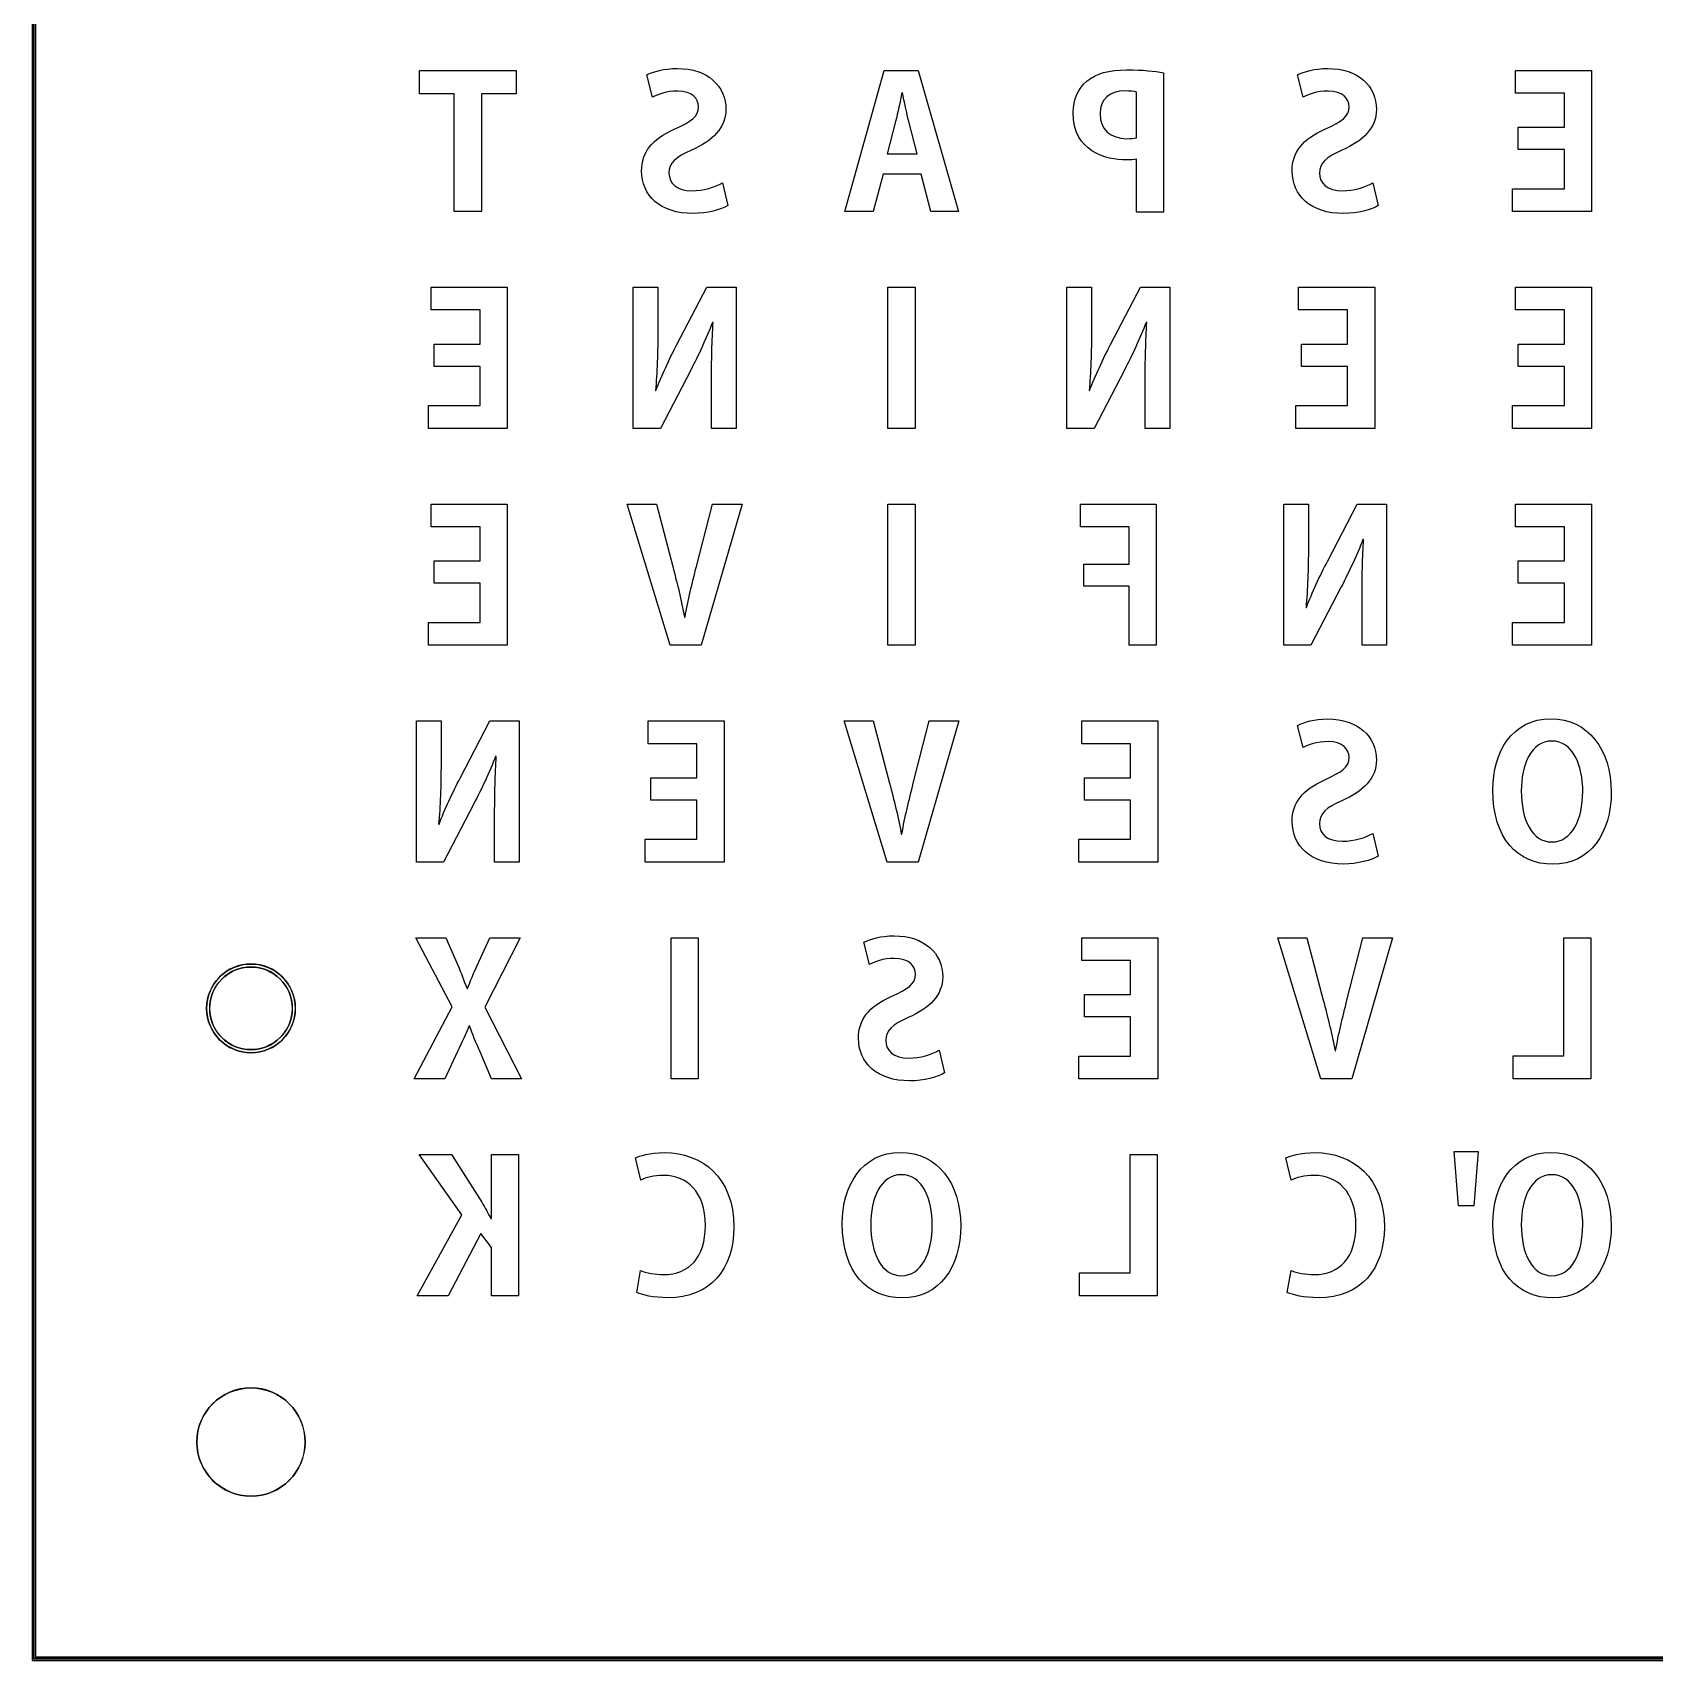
# Model space of a CAD drawing. Extents: x 0 to 300, y 0 to 300.
# Drawn here: x -0.1 to 149.4, y -0.1 to 150 of the extents above; entities that cross this region are included whole.
import ezdxf

# ---------------------------------------------------------------- set-up
doc = ezdxf.new("R2010")
doc.units = 0
doc.layers.add('Background', color=7, linetype='CONTINUOUS')
doc.layers.add('Layer_1', color=7, linetype='CONTINUOUS')

msp = doc.modelspace()

# ---------------------------------------------------------------- linework, layer by layer
at = {"layer": 'Background', "color": 5}
for p, q in [((0.000008, 0.000036), (0.000008, 300.000008)), ((299.999993, 0.000036), (0.000008, 0.000036))]:
    msp.add_line(p, q, dxfattribs=at)
at = {"layer": 'Layer_1', "color": 7}
for p, q in [((-0.146072, 300.146337), (-0.146072, -0.145823)), ((-0.13615, -0.135918), (-0.13615, 300.136414)), ((0.13615, 299.864114), (0.13615, 0.136399)), ((0.146072, 0.146304), (0.146072, 299.854191)), ((35.538043, 144.343404), (35.538043, 146.51087)), ((35.538043, 146.51087), (44.46191, 146.51087)), ((44.46191, 146.51087), (44.46191, 144.343404)), ((44.46191, 146.51087), (44.46191, 146.51087)), ((57.045115, 144.047062), (56.520182, 146.095995)), ((74.759114, 133.489137), (78.399781, 146.51087)), ((78.399781, 146.51087), (81.549381, 146.51087)), ((81.549381, 146.51087), (85.240848, 133.489137)), ((81.549381, 146.51087), (81.549381, 146.51087)), ((104.165581, 146.29074), (104.165581, 133.43834)), ((117.045122, 144.047062), (116.520189, 146.095995)), ((136.630255, 144.411137), (136.630255, 146.51087)), ((136.630255, 146.51087), (143.640655, 146.51087)), ((143.640655, 146.51087), (143.640655, 133.489137)), ((38.755376, 144.343404), (35.538043, 144.343404)), ((38.755376, 133.489137), (38.755376, 144.343404)), ((44.46191, 144.343404), (41.26151, 144.343404)), ((41.26151, 144.343404), (41.26151, 133.489137)), ((80.093114, 144.445004), (80.042314, 144.445004)), ((101.676381, 140.279406), (101.676381, 144.51274)), ((101.676381, 144.51274), (101.676381, 144.51274)), ((141.134521, 144.411137), (136.630255, 144.411137)), ((141.134521, 141.261537), (141.134521, 144.411137)), ((79.449648, 141.78647), (78.670714, 138.823137)), ((81.447781, 138.823137), (80.668848, 141.803404)), ((80.668848, 141.803404), (80.668848, 141.803404)), ((136.884255, 139.212604), (136.884255, 141.261537)), ((136.884255, 141.261537), (141.134521, 141.261537)), ((78.670714, 138.823137), (81.447781, 138.823137)), ((101.676381, 133.43834), (101.676381, 138.31514)), ((141.134521, 139.212604), (136.884255, 139.212604)), ((141.134521, 135.58887), (141.134521, 139.212604)), ((78.315114, 136.926604), (77.383781, 133.489137)), ((81.803381, 136.926604), (78.315114, 136.926604)), ((82.700848, 133.489137), (81.803381, 136.926604)), ((63.479782, 136.139195), (63.970848, 134.039462)), ((123.479789, 136.139195), (123.970855, 134.039462)), ((136.359321, 133.489137), (136.359321, 135.58887)), ((136.359321, 135.58887), (141.134521, 135.58887)), ((141.134521, 135.58887), (141.134521, 135.58887)), ((63.970848, 134.039462), (63.970848, 134.039462)), ((123.970855, 134.039462), (123.970855, 134.039462)), ((41.26151, 133.489137), (38.755376, 133.489137)), ((77.383781, 133.489137), (74.759114, 133.489137)), ((85.240848, 133.489137), (82.700848, 133.489137)), ((104.165581, 133.43834), (101.676381, 133.43834)), ((101.676381, 133.43834), (101.676381, 133.43834)), ((143.640655, 133.489137), (136.359321, 133.489137)), ((36.630243, 124.411135), (36.630243, 126.510868)), ((36.630243, 126.510868), (43.640643, 126.510868)), ((43.640643, 126.510868), (43.640643, 113.489135)), ((55.258654, 113.489135), (55.258654, 126.510868)), ((55.258654, 126.510868), (57.527721, 126.510868)), ((57.527721, 126.510868), (57.527721, 122.599268)), ((57.527721, 126.510868), (57.527721, 126.510868)), ((59.288787, 121.227668), (62.031987, 126.510868)), ((62.031987, 126.510868), (64.741321, 126.510868)), ((64.741321, 126.510868), (64.741321, 113.489135)), ((78.746909, 113.489135), (78.746909, 126.510868)), ((78.746909, 126.510868), (81.253042, 126.510868)), ((81.253042, 126.510868), (81.253042, 113.489135)), ((95.258659, 113.489135), (95.258659, 126.510868)), ((95.258659, 126.510868), (97.527725, 126.510868)), ((97.527725, 126.510868), (97.527725, 122.599268)), ((97.527725, 126.510868), (97.527725, 126.510868)), ((99.288792, 121.227668), (102.031992, 126.510868)), ((102.031992, 126.510868), (104.741325, 126.510868)), ((104.741325, 126.510868), (104.741325, 113.489135)), ((116.630252, 124.411135), (116.630252, 126.510868)), ((116.630252, 126.510868), (123.640652, 126.510868)), ((123.640652, 126.510868), (123.640652, 113.489135)), ((136.630255, 124.411135), (136.630255, 126.510868)), ((136.630255, 126.510868), (143.640655, 126.510868)), ((143.640655, 126.510868), (143.640655, 113.489135)), ((41.13451, 124.411135), (36.630243, 124.411135)), ((41.13451, 121.261535), (41.13451, 124.411135)), ((62.624654, 123.242735), (62.556921, 123.242735)), ((102.624659, 123.242735), (102.556925, 123.242735)), ((121.134519, 124.411135), (116.630252, 124.411135)), ((121.134519, 121.261535), (121.134519, 124.411135)), ((141.134521, 124.411135), (136.630255, 124.411135)), ((141.134521, 121.261535), (141.134521, 124.411135)), ((36.884243, 119.212601), (36.884243, 121.261535)), ((36.884243, 121.261535), (41.13451, 121.261535)), ((116.884252, 119.212601), (116.884252, 121.261535)), ((116.884252, 121.261535), (121.134519, 121.261535)), ((136.884255, 119.212601), (136.884255, 121.261535)), ((136.884255, 121.261535), (141.134521, 121.261535)), ((41.13451, 119.212601), (36.884243, 119.212601)), ((41.13451, 115.588868), (41.13451, 119.212601)), ((60.558787, 118.873935), (57.764787, 113.489135)), ((100.558792, 118.873935), (97.764792, 113.489135)), ((121.134519, 119.212601), (116.884252, 119.212601)), ((121.134519, 115.588868), (121.134519, 119.212601)), ((141.134521, 119.212601), (136.884255, 119.212601)), ((141.134521, 115.588868), (141.134521, 119.212601)), ((62.472254, 113.489135), (62.472254, 117.485401)), ((102.472259, 113.489135), (102.472259, 117.485401)), ((57.307587, 116.977401), (57.341454, 116.977401)), ((97.307592, 116.977401), (97.341459, 116.977401)), ((36.35931, 113.489135), (36.35931, 115.588868)), ((36.35931, 115.588868), (41.13451, 115.588868)), ((41.13451, 115.588868), (41.13451, 115.588868)), ((116.359319, 113.489135), (116.359319, 115.588868)), ((116.359319, 115.588868), (121.134519, 115.588868)), ((121.134519, 115.588868), (121.134519, 115.588868)), ((136.359321, 113.489135), (136.359321, 115.588868)), ((136.359321, 115.588868), (141.134521, 115.588868)), ((141.134521, 115.588868), (141.134521, 115.588868)), ((43.640643, 113.489135), (36.35931, 113.489135)), ((57.764787, 113.489135), (55.258654, 113.489135)), ((64.741321, 113.489135), (62.472254, 113.489135)), ((81.253042, 113.489135), (78.746909, 113.489135)), ((78.746909, 113.489135), (78.746909, 113.489135)), ((97.764792, 113.489135), (95.258659, 113.489135)), ((104.741325, 113.489135), (102.472259, 113.489135)), ((123.640652, 113.489135), (116.359319, 113.489135)), ((143.640655, 113.489135), (136.359321, 113.489135)), ((36.630243, 104.411132), (36.630243, 106.510866)), ((36.630243, 106.510866), (43.640643, 106.510866)), ((43.640643, 106.510866), (43.640643, 93.489132)), ((58.662243, 93.489132), (54.699843, 106.510866)), ((54.699843, 106.510866), (57.392243, 106.510866)), ((57.392243, 106.510866), (58.899309, 100.753532)), ((61.083709, 100.753532), (62.556909, 106.510866)), ((65.300109, 106.510866), (61.523976, 93.489132)), ((62.556909, 106.510866), (65.300109, 106.510866)), ((78.746909, 93.489132), (78.746909, 106.510866)), ((78.746909, 106.510866), (81.253042, 106.510866)), ((81.253042, 106.510866), (81.253042, 93.489132)), ((96.511722, 104.411132), (96.511722, 106.510866)), ((96.511722, 106.510866), (103.488256, 106.510866)), ((103.488256, 106.510866), (103.488256, 93.489132)), ((115.258644, 93.489132), (115.258644, 106.510866)), ((115.258644, 106.510866), (117.527711, 106.510866)), ((117.527711, 106.510866), (117.527711, 102.599266)), ((117.527711, 106.510866), (117.527711, 106.510866)), ((119.288777, 101.227666), (122.031977, 106.510866)), ((122.031977, 106.510866), (124.741311, 106.510866)), ((124.741311, 106.510866), (124.741311, 93.489132)), ((136.630255, 104.411132), (136.630255, 106.510866)), ((136.630255, 106.510866), (143.640655, 106.510866)), ((143.640655, 106.510866), (143.640655, 93.489132)), ((41.13451, 104.411132), (36.630243, 104.411132)), ((41.13451, 101.261532), (41.13451, 104.411132)), ((100.982122, 104.411132), (96.511722, 104.411132)), ((100.982122, 100.973666), (100.982122, 104.411132)), ((141.134521, 104.411132), (136.630255, 104.411132)), ((141.134521, 101.261532), (141.134521, 104.411132)), ((122.624644, 103.242732), (122.556911, 103.242732)), ((36.884243, 99.212599), (36.884243, 101.261532)), ((36.884243, 101.261532), (41.13451, 101.261532)), ((58.899309, 100.753532), (58.899309, 100.753532)), ((96.816522, 98.924732), (96.816522, 100.973666)), ((96.816522, 100.973666), (100.982122, 100.973666)), ((136.884255, 99.212599), (136.884255, 101.261532)), ((136.884255, 101.261532), (141.134521, 101.261532)), ((41.13451, 99.212599), (36.884243, 99.212599)), ((41.13451, 95.588866), (41.13451, 99.212599)), ((141.134521, 99.212599), (136.884255, 99.212599)), ((141.134521, 95.588866), (141.134521, 99.212599)), ((100.982122, 98.924732), (96.816522, 98.924732)), ((100.982122, 93.489132), (100.982122, 98.924732)), ((100.982122, 98.924732), (100.982122, 98.924732)), ((120.558777, 98.873932), (117.764777, 93.489132)), ((117.307577, 96.977399), (117.341444, 96.977399)), ((122.472244, 93.489132), (122.472244, 97.485399)), ((36.35931, 93.489132), (36.35931, 95.588866)), ((36.35931, 95.588866), (41.13451, 95.588866)), ((41.13451, 95.588866), (41.13451, 95.588866)), ((59.983043, 96.079932), (60.033843, 96.079932)), ((136.359321, 93.489132), (136.359321, 95.588866)), ((136.359321, 95.588866), (141.134521, 95.588866)), ((141.134521, 95.588866), (141.134521, 95.588866)), ((43.640643, 93.489132), (36.35931, 93.489132)), ((61.523976, 93.489132), (58.662243, 93.489132)), ((81.253042, 93.489132), (78.746909, 93.489132)), ((78.746909, 93.489132), (78.746909, 93.489132)), ((103.488256, 93.489132), (100.982122, 93.489132)), ((117.764777, 93.489132), (115.258644, 93.489132)), ((124.741311, 93.489132), (122.472244, 93.489132)), ((143.640655, 93.489132), (136.359321, 93.489132)), ((35.258652, 73.48913), (35.258652, 86.510863)), ((35.258652, 86.510863), (37.527718, 86.510863)), ((37.527718, 86.510863), (37.527718, 82.599263)), ((37.527718, 86.510863), (37.527718, 86.510863)), ((39.288785, 81.227663), (42.031985, 86.510863)), ((42.031985, 86.510863), (44.741318, 86.510863)), ((44.741318, 86.510863), (44.741318, 73.48913)), ((56.630245, 84.41113), (56.630245, 86.510863)), ((56.630245, 86.510863), (63.640645, 86.510863)), ((63.640645, 86.510863), (63.640645, 73.48913)), ((78.662245, 73.48913), (74.699845, 86.510863)), ((74.699845, 86.510863), (77.392245, 86.510863)), ((77.392245, 86.510863), (78.899312, 80.75353)), ((81.083712, 80.75353), (82.556912, 86.510863)), ((85.300112, 86.510863), (81.523978, 73.48913)), ((82.556912, 86.510863), (85.300112, 86.510863)), ((96.63025, 84.41113), (96.63025, 86.510863)), ((96.63025, 86.510863), (103.64065, 86.510863)), ((103.64065, 86.510863), (103.64065, 73.48913)), ((117.045122, 84.047072), (116.520189, 86.096005)), ((139.906849, 86.705605), (139.906849, 86.705605)), ((61.134512, 84.41113), (56.630245, 84.41113)), ((61.134512, 81.26153), (61.134512, 84.41113)), ((101.134517, 84.41113), (96.63025, 84.41113)), ((101.134517, 81.26153), (101.134517, 84.41113)), ((139.974582, 84.656672), (139.974582, 84.656672)), ((42.624652, 83.24273), (42.556918, 83.24273)), ((56.884245, 79.212597), (56.884245, 81.26153)), ((56.884245, 81.26153), (61.134512, 81.26153)), ((96.88425, 79.212597), (96.88425, 81.26153)), ((96.88425, 81.26153), (101.134517, 81.26153)), ((78.899312, 80.75353), (78.899312, 80.75353)), ((40.558785, 78.87393), (37.764785, 73.48913)), ((61.134512, 79.212597), (56.884245, 79.212597)), ((61.134512, 75.588863), (61.134512, 79.212597)), ((101.134517, 79.212597), (96.88425, 79.212597)), ((101.134517, 75.588863), (101.134517, 79.212597)), ((37.307585, 76.977397), (37.341452, 76.977397)), ((42.472252, 73.48913), (42.472252, 77.485397)), ((56.359312, 73.48913), (56.359312, 75.588863)), ((56.359312, 75.588863), (61.134512, 75.588863)), ((61.134512, 75.588863), (61.134512, 75.588863)), ((79.983045, 76.07993), (80.033845, 76.07993)), ((96.359317, 73.48913), (96.359317, 75.588863)), ((96.359317, 75.588863), (101.134517, 75.588863)), ((101.134517, 75.588863), (101.134517, 75.588863)), ((123.479789, 76.139205), (123.970855, 74.039472)), ((123.970855, 74.039472), (123.970855, 74.039472)), ((37.764785, 73.48913), (35.258652, 73.48913)), ((44.741318, 73.48913), (42.472252, 73.48913)), ((63.640645, 73.48913), (56.359312, 73.48913)), ((81.523978, 73.48913), (78.662245, 73.48913)), ((103.64065, 73.48913), (96.359317, 73.48913)), ((35.216324, 66.510861), (37.976457, 66.510861)), ((38.552191, 60.126994), (35.216324, 66.510861)), ((35.216324, 66.510861), (35.216324, 66.510861)), ((37.976457, 66.510861), (39.077124, 63.970861)), ((40.855124, 63.953928), (42.023524, 66.510861)), ((44.817524, 66.510861), (41.566324, 60.110061)), ((42.023524, 66.510861), (44.817524, 66.510861)), ((58.746923, 53.489128), (58.746923, 66.510861)), ((58.746923, 66.510861), (61.253057, 66.510861)), ((61.253057, 66.510861), (61.253057, 53.489128)), ((77.045117, 64.047069), (76.520184, 66.096003)), ((96.63025, 64.411128), (96.63025, 66.510861)), ((96.63025, 66.510861), (103.64065, 66.510861)), ((103.64065, 66.510861), (103.64065, 53.489128)), ((118.66225, 53.489128), (114.69985, 66.510861)), ((114.69985, 66.510861), (117.39225, 66.510861)), ((117.39225, 66.510861), (118.899316, 60.753528)), ((121.083716, 60.753528), (122.556916, 66.510861)), ((125.300116, 66.510861), (121.523983, 53.489128)), ((122.556916, 66.510861), (125.300116, 66.510861)), ((141.075249, 55.605794), (141.075249, 66.510861)), ((141.075249, 66.510861), (143.581382, 66.510861)), ((143.581382, 66.510861), (143.581382, 53.489128)), ((19.999744, 64.099419), (19.999744, 64.099419)), ((19.999744, 64.088948), (19.999744, 64.088948)), ((19.999744, 63.817199), (19.999744, 63.817199)), ((19.999744, 63.806729), (19.999744, 63.806729)), ((101.134517, 64.411128), (96.63025, 64.411128)), ((101.134517, 61.261528), (101.134517, 64.411128)), ((39.923791, 61.820328), (39.957657, 61.820328)), ((35.063924, 53.489128), (38.552191, 60.126994)), ((41.566324, 60.110061), (44.936057, 53.489128)), ((96.88425, 59.212594), (96.88425, 61.261528)), ((96.88425, 61.261528), (101.134517, 61.261528)), ((118.899316, 60.753528), (118.899316, 60.753528)), ((101.134517, 59.212594), (96.88425, 59.212594)), ((101.134517, 55.588861), (101.134517, 59.212594)), ((40.160857, 58.382861), (40.110057, 58.382861)), ((39.043257, 56.012194), (37.874857, 53.489128)), ((42.192857, 53.489128), (41.126057, 55.995261)), ((83.479784, 56.139203), (83.970851, 54.039469)), ((96.359317, 53.489128), (96.359317, 55.588861)), ((96.359317, 55.588861), (101.134517, 55.588861)), ((101.134517, 55.588861), (101.134517, 55.588861)), ((119.98305, 56.079928), (120.03385, 56.079928)), ((136.418582, 53.489128), (136.418582, 55.605794)), ((136.418582, 55.605794), (141.075249, 55.605794)), ((141.075249, 55.605794), (141.075249, 55.605794)), ((37.874857, 53.489128), (35.063924, 53.489128)), ((44.936057, 53.489128), (42.192857, 53.489128)), ((61.253057, 53.489128), (58.746923, 53.489128)), ((58.746923, 53.489128), (58.746923, 53.489128)), ((83.970851, 54.039469), (83.970851, 54.039469)), ((103.64065, 53.489128), (96.359317, 53.489128)), ((121.523983, 53.489128), (118.66225, 53.489128)), ((143.581382, 53.489128), (136.418582, 53.489128)), ((79.906842, 46.7056), (79.906842, 46.7056)), ((131.376682, 41.794934), (130.970282, 46.8072)), ((130.970282, 46.8072), (133.171616, 46.8072)), ((133.171616, 46.8072), (132.782149, 41.794934)), ((139.906849, 46.7056), (139.906849, 46.7056)), ((35.521113, 46.510859), (38.501379, 46.510859)), ((39.449646, 40.939792), (35.521113, 46.510859)), ((35.521113, 46.510859), (35.521113, 46.510859)), ((38.501379, 46.510859), (41.295379, 42.108192)), ((42.175913, 40.618059), (42.175913, 46.510859)), ((42.175913, 46.510859), (44.665113, 46.510859)), ((44.665113, 46.510859), (44.665113, 33.489125)), ((55.952921, 44.1656), (55.461854, 46.1976)), ((55.461854, 46.1976), (55.461854, 46.1976)), ((101.075244, 35.605792), (101.075244, 46.510859)), ((101.075244, 46.510859), (103.581378, 46.510859)), ((103.581378, 46.510859), (103.581378, 33.489125)), ((115.952911, 44.1656), (115.461844, 46.1976)), ((115.461844, 46.1976), (115.461844, 46.1976)), ((79.974575, 44.656667), (79.974575, 44.656667)), ((139.974582, 44.656667), (139.974582, 44.656667)), ((35.334846, 33.489125), (39.449646, 40.939792)), ((42.125113, 40.618059), (42.175913, 40.618059)), ((132.782149, 41.794934), (131.376682, 41.794934)), ((131.376682, 41.794934), (131.376682, 41.794934)), ((41.210713, 39.246459), (38.196579, 33.489125)), ((42.175913, 37.942592), (41.210713, 39.246459)), ((42.175913, 33.489125), (42.175913, 37.942592)), ((55.580387, 33.8024), (55.935987, 35.817467)), ((96.418578, 33.489125), (96.418578, 35.605792)), ((96.418578, 35.605792), (101.075244, 35.605792)), ((101.075244, 35.605792), (101.075244, 35.605792)), ((115.580377, 33.8024), (115.935977, 35.817467)), ((38.196579, 33.489125), (35.334846, 33.489125)), ((44.665113, 33.489125), (42.175913, 33.489125)), ((103.581378, 33.489125), (96.418578, 33.489125)), ((19.999744, 24.99841), (19.999744, 24.99841)), ((19.999744, 24.988504), (19.999744, 24.988504)), ((0.13615, 0.136399), (299.863877, 0.136399)), ((299.853943, 0.146304), (0.146072, 0.146304)), ((-0.146072, -0.145823), (300.146099, -0.145823)), ((300.136165, -0.135918), (-0.13615, -0.135918))]:
    msp.add_line(p, q, dxfattribs=at)
for points in [[(56.520182, 146.095995), (57.129782, 146.400795), (58.078048, 146.688662), (59.314182, 146.688662)], [(59.314182, 146.688662), (62.125115, 146.688662), (63.801515, 145.046128), (63.801515, 142.912528)], [(97.087447, 145.52874), (97.917181, 146.23994), (99.153314, 146.561673), (100.795847, 146.561673)], [(100.795847, 146.561673), (102.235181, 146.561673), (103.352781, 146.44314), (104.165581, 146.29074)], [(116.520189, 146.095995), (117.129789, 146.400795), (118.078055, 146.688662), (119.314189, 146.688662)], [(119.314189, 146.688662), (122.125122, 146.688662), (123.801522, 145.046128), (123.801522, 142.912528)], [(59.364982, 144.605862), (58.298182, 144.605862), (57.502315, 144.284128), (57.045115, 144.047062)], [(61.278448, 143.166528), (61.278448, 143.894662), (60.685782, 144.605862), (59.364982, 144.605862)], [(80.042314, 144.445004), (79.872981, 143.649137), (79.652848, 142.59927), (79.449648, 141.78647)], [(80.668848, 141.803404), (80.482581, 142.565404), (80.262448, 143.632204), (80.093114, 144.445004)], [(95.834381, 142.616206), (95.834381, 143.818473), (96.308514, 144.86834), (97.087447, 145.52874)], [(100.592647, 144.61434), (99.204114, 144.61434), (98.323581, 143.886206), (98.323581, 142.497673)], [(101.676381, 144.51274), (101.456247, 144.56354), (101.100647, 144.61434), (100.592647, 144.61434)], [(119.364989, 144.605862), (118.298189, 144.605862), (117.502322, 144.284128), (117.045122, 144.047062)], [(121.278455, 143.166528), (121.278455, 143.894662), (120.685789, 144.605862), (119.364989, 144.605862)], [(59.043248, 141.083728), (60.634982, 141.811862), (61.278448, 142.235195), (61.278448, 143.166528)], [(63.801515, 142.912528), (63.801515, 141.219195), (62.582315, 139.999995), (60.618048, 139.153328)], [(119.043255, 141.083728), (120.634989, 141.811862), (121.278455, 142.235195), (121.278455, 143.166528)], [(123.801522, 142.912528), (123.801522, 141.219195), (122.582322, 139.999995), (120.618055, 139.153328)], [(100.761981, 138.247406), (98.814647, 138.247406), (95.834381, 139.043273), (95.834381, 142.616206)], [(98.323581, 142.497673), (98.323581, 141.092206), (99.237981, 140.211673), (100.795847, 140.211673)], [(56.029115, 137.239862), (56.029115, 138.950128), (56.960448, 140.152395), (59.043248, 141.083728)], [(100.795847, 140.211673), (101.168381, 140.211673), (101.439314, 140.228606), (101.676381, 140.279406)], [(116.029122, 137.239862), (116.029122, 138.950128), (116.960455, 140.152395), (119.043255, 141.083728)], [(60.618048, 139.153328), (59.178715, 138.526795), (58.552182, 137.967995), (58.552182, 137.036662)], [(101.676381, 138.31514), (101.422381, 138.26434), (101.117581, 138.247406), (100.761981, 138.247406)], [(120.618055, 139.153328), (119.178722, 138.526795), (118.552189, 137.967995), (118.552189, 137.036662)], [(60.770448, 133.311328), (57.739382, 133.311328), (56.029115, 134.970795), (56.029115, 137.239862)], [(58.552182, 137.036662), (58.552182, 136.071462), (59.280315, 135.411062), (60.668848, 135.411062)], [(120.770455, 133.311328), (117.739389, 133.311328), (116.029122, 134.970795), (116.029122, 137.239862)], [(118.552189, 137.036662), (118.552189, 136.071462), (119.280322, 135.411062), (120.668855, 135.411062)], [(60.668848, 135.411062), (61.718715, 135.411062), (62.802448, 135.732795), (63.479782, 136.139195)], [(120.668855, 135.411062), (121.718722, 135.411062), (122.802455, 135.732795), (123.479789, 136.139195)], [(63.970848, 134.039462), (63.361248, 133.666928), (62.057382, 133.311328), (60.770448, 133.311328)], [(123.970855, 134.039462), (123.361255, 133.666928), (122.057389, 133.311328), (120.770455, 133.311328)], [(62.556921, 123.242735), (62.015054, 121.820335), (61.253054, 120.211668), (60.558787, 118.873935)], [(62.472254, 117.485401), (62.472254, 119.805268), (62.523054, 121.634068), (62.624654, 123.242735)], [(102.556925, 123.242735), (102.015059, 121.820335), (101.253059, 120.211668), (100.558792, 118.873935)], [(102.472259, 117.485401), (102.472259, 119.805268), (102.523059, 121.634068), (102.624659, 123.242735)], [(57.527721, 122.599268), (57.527721, 120.482601), (57.459987, 118.636868), (57.307587, 116.977401)], [(97.527725, 122.599268), (97.527725, 120.482601), (97.459992, 118.636868), (97.307592, 116.977401)], [(57.341454, 116.977401), (57.866387, 118.332068), (58.594521, 119.923801), (59.288787, 121.227668)], [(97.341459, 116.977401), (97.866392, 118.332068), (98.594525, 119.923801), (99.288792, 121.227668)], [(117.527711, 102.599266), (117.527711, 100.482599), (117.459977, 98.636866), (117.307577, 96.977399)], [(122.556911, 103.242732), (122.015044, 101.820332), (121.253044, 100.211666), (120.558777, 98.873932)], [(122.472244, 97.485399), (122.472244, 99.805266), (122.523044, 101.634066), (122.624644, 103.242732)], [(58.899309, 100.753532), (59.305709, 99.229532), (59.695176, 97.637799), (59.983043, 96.079932)], [(60.033843, 96.079932), (60.304776, 97.654732), (60.694243, 99.212599), (61.083709, 100.753532)], [(117.341444, 96.977399), (117.866377, 98.332066), (118.594511, 99.923799), (119.288777, 101.227666)], [(116.520189, 86.096005), (117.129789, 86.400805), (118.078055, 86.688672), (119.314189, 86.688672)], [(119.314189, 86.688672), (122.125122, 86.688672), (123.801522, 85.046138), (123.801522, 82.912538)], [(134.538982, 80.152405), (134.538982, 83.623738), (136.300049, 86.705605), (139.906849, 86.705605)], [(139.906849, 86.705605), (143.310449, 86.705605), (145.460982, 83.843872), (145.460982, 79.949205)], [(119.364989, 84.605872), (118.298189, 84.605872), (117.502322, 84.284138), (117.045122, 84.047072)], [(121.278455, 83.166538), (121.278455, 83.894672), (120.685789, 84.605872), (119.364989, 84.605872)], [(139.974582, 84.656672), (138.061116, 84.656672), (137.163649, 82.438405), (137.163649, 80.050805)], [(142.836316, 80.000005), (142.836316, 82.387605), (141.938849, 84.656672), (139.974582, 84.656672)], [(37.527718, 82.599263), (37.527718, 80.482597), (37.459985, 78.636863), (37.307585, 76.977397)], [(42.556918, 83.24273), (42.015052, 81.82033), (41.253052, 80.211663), (40.558785, 78.87393)], [(42.472252, 77.485397), (42.472252, 79.805263), (42.523052, 81.634063), (42.624652, 83.24273)], [(119.043255, 81.083738), (120.634989, 81.811872), (121.278455, 82.235205), (121.278455, 83.166538)], [(123.801522, 82.912538), (123.801522, 81.219205), (122.582322, 80.000005), (120.618055, 79.153338)], [(37.341452, 76.977397), (37.866385, 78.332063), (38.594518, 79.923797), (39.288785, 81.227663)], [(116.029122, 77.239872), (116.029122, 78.950138), (116.960455, 80.152405), (119.043255, 81.083738)], [(78.899312, 80.75353), (79.305712, 79.22953), (79.695178, 77.637797), (79.983045, 76.07993)], [(80.033845, 76.07993), (80.304778, 77.65473), (80.694245, 79.212597), (81.083712, 80.75353)], [(140.076182, 73.294405), (136.841916, 73.294405), (134.538982, 75.614272), (134.538982, 80.152405)], [(137.163649, 80.050805), (137.163649, 77.426138), (138.128849, 75.343338), (139.991516, 75.343338)], [(139.991516, 75.343338), (141.837249, 75.343338), (142.836316, 77.443072), (142.836316, 80.000005)], [(145.460982, 79.949205), (145.460982, 76.173072), (143.513649, 73.294405), (140.076182, 73.294405)], [(120.618055, 79.153338), (119.178722, 78.526805), (118.552189, 77.968005), (118.552189, 77.036672)], [(120.770455, 73.311338), (117.739389, 73.311338), (116.029122, 74.970805), (116.029122, 77.239872)], [(118.552189, 77.036672), (118.552189, 76.071472), (119.280322, 75.411072), (120.668855, 75.411072)], [(120.668855, 75.411072), (121.718722, 75.411072), (122.802455, 75.732805), (123.479789, 76.139205)], [(123.970855, 74.039472), (123.361255, 73.666938), (122.057389, 73.311338), (120.770455, 73.311338)], [(76.520184, 66.096003), (77.129784, 66.400803), (78.078051, 66.688669), (79.314184, 66.688669)], [(79.314184, 66.688669), (82.125117, 66.688669), (83.801517, 65.046136), (83.801517, 62.912536)], [(79.364984, 64.605869), (78.298184, 64.605869), (77.502317, 64.284136), (77.045117, 64.047069)], [(81.278451, 63.166536), (81.278451, 63.894669), (80.685784, 64.605869), (79.364984, 64.605869)], [(19.999744, 64.099419), (17.737486, 64.099419), (15.900907, 62.261734), (15.900907, 59.999481)], [(15.910829, 59.999483), (15.910829, 62.256327), (17.7429, 64.088948), (19.999744, 64.088948)], [(19.999744, 63.817199), (17.89002, 63.817199), (16.18313, 62.109205), (16.183129, 59.999483)], [(16.193051, 59.999486), (16.193051, 62.103814), (17.895415, 63.806729), (19.999744, 63.806729)], [(24.099132, 59.999481), (24.099132, 62.261737), (22.262002, 64.099419), (19.999744, 64.099419)], [(19.999744, 64.088948), (22.256588, 64.088948), (24.08921, 62.256324), (24.08921, 59.999483)], [(23.81691, 59.999483), (23.816909, 62.109205), (22.109468, 63.817199), (19.999744, 63.817199)], [(19.999744, 63.806729), (22.104073, 63.806729), (23.806988, 62.103814), (23.806988, 59.999486)], [(39.077124, 63.970861), (39.398857, 63.225794), (39.618991, 62.633128), (39.923791, 61.820328)], [(39.957657, 61.820328), (40.262457, 62.548461), (40.516457, 63.208861), (40.855124, 63.953928)], [(79.043251, 61.083736), (80.634984, 61.811869), (81.278451, 62.235203), (81.278451, 63.166536)], [(83.801517, 62.912536), (83.801517, 61.219203), (82.582317, 60.000003), (80.618051, 59.153336)], [(76.029117, 57.239869), (76.029117, 58.950136), (76.960451, 60.152403), (79.043251, 61.083736)], [(118.899316, 60.753528), (119.305716, 59.229528), (119.695183, 57.637794), (119.98305, 56.079928)], [(120.03385, 56.079928), (120.304783, 57.654728), (120.69425, 59.212594), (121.083716, 60.753528)], [(15.900907, 59.999481), (15.900906, 57.737221), (17.737486, 55.900643), (19.999744, 55.900643)], [(19.999744, 55.911119), (17.742898, 55.911119), (15.910828, 57.742634), (15.910829, 59.999483)], [(16.183129, 59.999483), (16.183128, 57.889757), (17.89002, 56.182868), (19.999744, 56.182868)], [(19.999744, 56.193344), (17.895413, 56.193344), (16.19305, 57.895153), (16.193051, 59.999486)], [(23.806988, 59.999486), (23.806989, 57.895153), (22.104075, 56.193344), (19.999744, 56.193344)], [(24.08921, 59.999483), (24.089212, 57.742637), (22.25659, 55.911119), (19.999744, 55.911119)], [(19.999744, 56.182868), (22.109469, 56.182868), (23.816911, 57.889757), (23.81691, 59.999483)], [(19.999744, 55.900643), (22.262002, 55.900643), (24.099133, 57.737218), (24.099132, 59.999481)], [(80.618051, 59.153336), (79.178717, 58.526803), (78.552184, 57.968003), (78.552184, 57.036669)], [(40.110057, 58.382861), (39.788324, 57.603928), (39.483524, 56.909661), (39.043257, 56.012194)], [(41.126057, 55.995261), (40.736591, 56.892728), (40.431791, 57.603928), (40.160857, 58.382861)], [(80.770451, 53.311336), (77.739384, 53.311336), (76.029117, 54.970803), (76.029117, 57.239869)], [(78.552184, 57.036669), (78.552184, 56.071469), (79.280317, 55.411069), (80.668851, 55.411069)], [(80.668851, 55.411069), (81.718717, 55.411069), (82.802451, 55.732803), (83.479784, 56.139203)], [(83.970851, 54.039469), (83.361251, 53.666936), (82.057384, 53.311336), (80.770451, 53.311336)], [(55.461854, 46.1976), (55.834387, 46.4008), (56.748787, 46.688667), (58.154254, 46.688667)], [(58.154254, 46.688667), (61.608654, 46.688667), (64.538121, 44.385734), (64.538121, 39.830667)], [(74.538975, 40.1524), (74.538975, 43.623734), (76.300042, 46.7056), (79.906842, 46.7056)], [(79.906842, 46.7056), (83.310442, 46.7056), (85.460975, 43.843867), (85.460975, 39.9492)], [(115.461844, 46.1976), (115.834377, 46.4008), (116.748777, 46.688667), (118.154244, 46.688667)], [(118.154244, 46.688667), (121.608644, 46.688667), (124.538111, 44.385734), (124.538111, 39.830667)], [(134.538982, 40.1524), (134.538982, 43.623734), (136.300049, 46.7056), (139.906849, 46.7056)], [(139.906849, 46.7056), (143.310449, 46.7056), (145.460982, 43.843867), (145.460982, 39.9492)], [(58.035721, 44.588934), (57.138254, 44.588934), (56.460921, 44.385734), (55.952921, 44.1656)], [(61.913454, 39.966134), (61.913454, 43.115734), (60.186254, 44.588934), (58.035721, 44.588934)], [(79.974575, 44.656667), (78.061109, 44.656667), (77.163642, 42.4384), (77.163642, 40.0508)], [(82.836309, 40), (82.836309, 42.3876), (81.938842, 44.656667), (79.974575, 44.656667)], [(118.035711, 44.588934), (117.138244, 44.588934), (116.460911, 44.385734), (115.952911, 44.1656)], [(121.913444, 39.966134), (121.913444, 43.115734), (120.186244, 44.588934), (118.035711, 44.588934)], [(139.974582, 44.656667), (138.061116, 44.656667), (137.163649, 42.4384), (137.163649, 40.0508)], [(142.836316, 40), (142.836316, 42.3876), (141.938849, 44.656667), (139.974582, 44.656667)], [(41.295379, 42.108192), (41.566313, 41.617125), (41.854179, 41.126059), (42.125113, 40.618059)], [(58.052654, 35.444934), (60.406387, 35.444934), (61.913454, 37.019734), (61.913454, 39.966134)], [(64.538121, 39.830667), (64.538121, 35.969867), (62.370654, 33.311334), (58.459054, 33.311334)], [(80.076175, 33.2944), (76.841909, 33.2944), (74.538975, 35.614267), (74.538975, 40.1524)], [(77.163642, 40.0508), (77.163642, 37.426134), (78.128842, 35.343334), (79.991509, 35.343334)], [(79.991509, 35.343334), (81.837242, 35.343334), (82.836309, 37.443067), (82.836309, 40)], [(85.460975, 39.9492), (85.460975, 36.173067), (83.513642, 33.2944), (80.076175, 33.2944)], [(118.052644, 35.444934), (120.406377, 35.444934), (121.913444, 37.019734), (121.913444, 39.966134)], [(124.538111, 39.830667), (124.538111, 35.969867), (122.370644, 33.311334), (118.459044, 33.311334)], [(140.076182, 33.2944), (136.841916, 33.2944), (134.538982, 35.614267), (134.538982, 40.1524)], [(137.163649, 40.0508), (137.163649, 37.426134), (138.128849, 35.343334), (139.991516, 35.343334)], [(139.991516, 35.343334), (141.837249, 35.343334), (142.836316, 37.443067), (142.836316, 40)], [(145.460982, 39.9492), (145.460982, 36.173067), (143.513649, 33.2944), (140.076182, 33.2944)], [(55.935987, 35.817467), (56.443987, 35.597334), (57.273721, 35.444934), (58.052654, 35.444934)], [(115.935977, 35.817467), (116.443977, 35.597334), (117.273711, 35.444934), (118.052644, 35.444934)], [(58.459054, 33.311334), (57.121321, 33.311334), (56.071454, 33.565334), (55.580387, 33.8024)], [(118.459044, 33.311334), (117.121311, 33.311334), (116.071444, 33.565334), (115.580377, 33.8024)], [(19.999744, 24.99841), (17.239187, 24.99841), (15.001324, 22.760549), (15.001324, 19.999992)], [(15.011246, 20.000007), (15.011246, 22.755159), (17.244591, 24.988504), (19.999744, 24.988504)], [(24.998715, 19.999992), (24.998715, 22.760549), (22.760301, 24.99841), (19.999744, 24.99841)], [(19.999744, 24.988504), (22.754897, 24.988504), (24.988793, 22.755159), (24.988793, 20.000007)], [(15.001324, 19.999992), (15.001323, 17.239433), (17.239186, 15.001572), (19.999744, 15.001572)], [(19.999744, 15.011506), (17.24459, 15.011509), (15.011245, 17.244852), (15.011246, 20.000007)], [(24.988793, 20.000007), (24.988794, 17.244852), (22.754898, 15.011506), (19.999744, 15.011506)], [(19.999744, 15.001572), (22.760302, 15.001572), (24.998716, 17.239433), (24.998715, 19.999992)]]:
    msp.add_open_spline(points, degree=3, dxfattribs=at)

doc.saveas('drawing.dxf')
